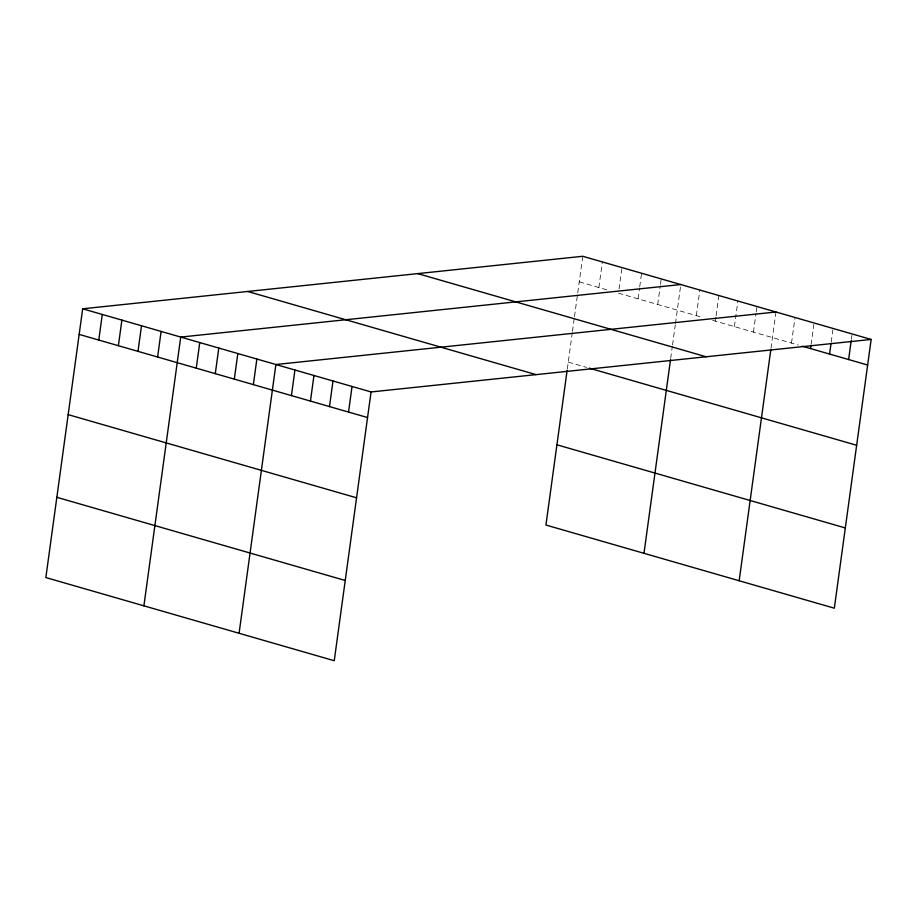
<?xml version="1.0" encoding="UTF-8"?>
<svg xmlns="http://www.w3.org/2000/svg" width="917" height="917" viewBox="0 0 917 917"><rect width="100%" height="100%" fill="white"/><g stroke="black" fill="none" stroke-linecap="round" stroke-linejoin="round"><path stroke-width="0.69" stroke-dasharray="4.58 3.44" d="M567.314 369.001L572.288 332.688M572.472 331.358L574.294 317.981M574.478 316.64L582.753 256.279M598.858 287.525L602.366 261.93M619.021 289.13L621.978 267.581M638.083 298.827L639.55 288.053M639.734 286.712L641.579 273.243M657.695 304.49L660.274 285.634M660.458 284.281L661.191 278.894M670.705 358.295L672.356 346.248M672.539 344.918L675.29 324.859M675.474 323.518L680.804 284.545M696.335 315.631L699.843 290.036M715.375 321.122L715.925 317.076M716.108 315.735L718.871 295.526M734.402 326.612L737.91 301.017M753.442 332.092L756.021 313.236M756.204 311.895L756.949 306.507M771.002 348.288L775.977 311.998M791.509 343.073L795.016 317.477M811.098 344.517L813.86 324.32M831.238 341.926L832.9 329.811M851.377 339.336L851.927 335.29M579.246 281.863L608.005 290.162M618.471 293.176L703.133 317.591M712.647 320.331L798.306 345.033M568.253 362.112L586.559 367.396"/><path stroke-width="1.38" d="M871.15 339.439L582.753 256.279L82.668 308.8L45.85 577.561L334.247 660.721L371.064 391.96L871.15 339.439L834.332 608.2L545.936 525.04L567.119 370.376M98.772 340.047L102.28 314.451M118.385 345.698L121.892 320.102M137.997 351.36L141.505 325.764M157.609 357.011L161.105 331.415M143.9 605.839L180.718 337.078L680.804 284.545M196.249 368.153L199.757 342.557M215.289 373.643L218.796 348.047M234.316 379.134L237.824 353.538M253.356 384.624L256.863 359.028M239.073 633.28L275.891 364.519L775.977 311.998M291.423 395.594L294.93 370.01M310.462 401.084L313.958 375.489M329.49 406.575L332.997 380.979M348.529 412.065L352.036 386.47M643.986 553.318L670.522 359.624M739.159 580.759L770.819 349.618M810.536 348.563L810.915 345.869M829.576 354.054L831.054 343.279M848.615 359.544L851.194 340.677M802.386 346.213L867.642 365.023M417.728 273.61L706.124 356.77M589.173 368.141L856.65 445.272M247.693 291.468L536.09 374.629M556.928 444.791L845.325 527.951M82.668 308.8L371.064 391.96M79.16 334.396L367.557 417.556M68.167 414.633L356.564 497.805M56.843 497.312L345.239 580.484"/></g></svg>
